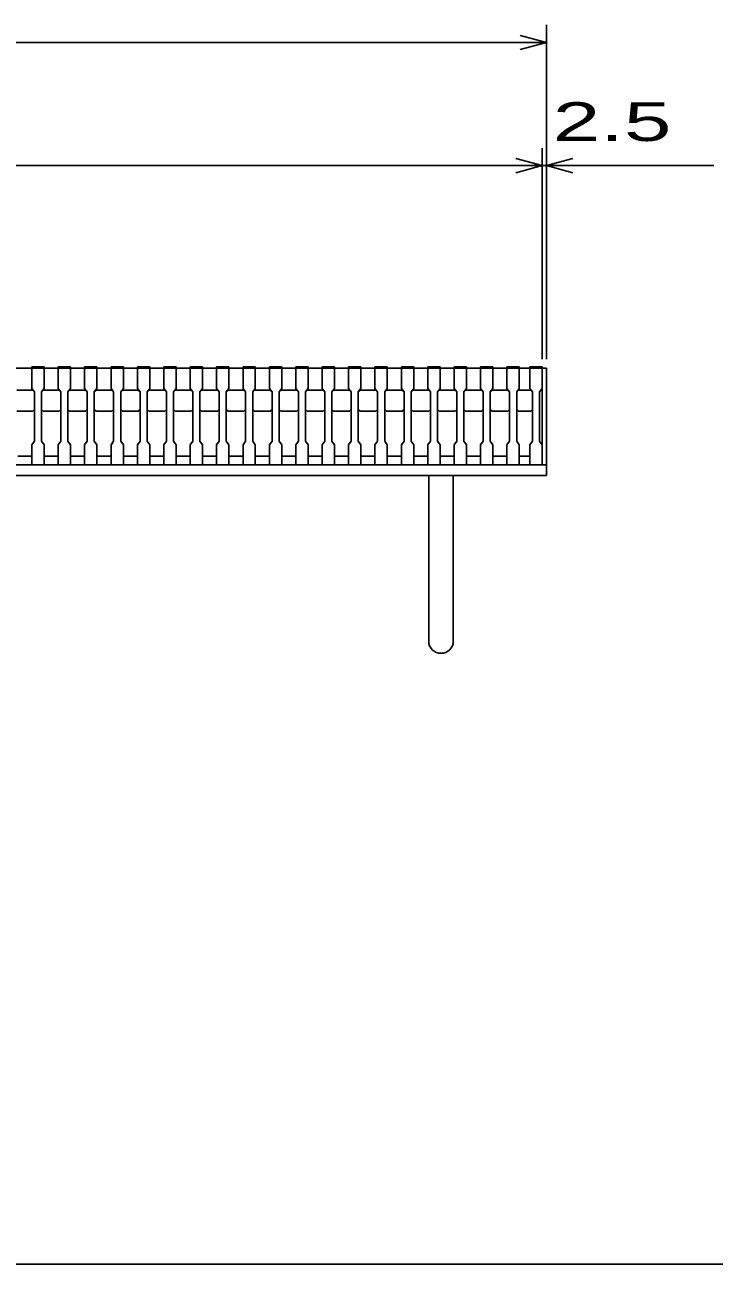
# Model space of a CAD drawing. Units: millimetres, scale not verified. Extents: x -1820 to 1736, y -1282 to 1048.
# Drawn here: x -713 to -321, y -1152 to -448 of the extents above; entities that cross this region are included whole.
import ezdxf
from ezdxf.enums import TextEntityAlignment as Align

# ---------------------------------------------------------------- set-up
doc = ezdxf.new("R2010")
doc.units = ezdxf.units.MM
doc.header["$LTSCALE"] = 10
for name, color, linetype, lineweight in [('0_2', 150, 'Continuous', 25), ('16', 3, 'Continuous', 25), ('19', 6, 'Continuous', 25), ('22', 4, 'Continuous', 25)]:
    doc.layers.add(name, color=color, linetype=linetype, lineweight=lineweight)
doc.styles.add('ベクトル', font='')
doc.styles.get('ベクトル').set_extended_font_data('ベクトル')

msp = doc.modelspace()

# ---------------------------------------------------------------- linework, layer by layer
at = {"layer": '0_2'}
msp.add_line((1736, -1151.5), (-1724, -1151.5), dxfattribs=at)
at = {"layer": '16'}
for p, q in [((-1414, -642.5), (-419, -642.5)), ((-709, -642.5), (-709, -641.8)), ((-709, -641.8), (-702, -641.8)), ((-709, -642.5), (-709, -654)), ((-702, -642.5), (-709, -642.5)), ((-702, -641.8), (-702, -642.5)), ((-702, -654), (-702, -642.5)), ((-694, -642.5), (-694, -641.8)), ((-694, -641.8), (-687, -641.8)), ((-694, -642.5), (-694, -654)), ((-687, -642.5), (-694, -642.5)), ((-687, -641.8), (-687, -642.5)), ((-687, -654), (-687, -642.5)), ((-679, -642.5), (-679, -641.8)), ((-679, -641.8), (-672, -641.8)), ((-679, -642.5), (-679, -654)), ((-672, -642.5), (-679, -642.5)), ((-672, -641.8), (-672, -642.5)), ((-672, -654), (-672, -642.5)), ((-664, -642.5), (-664, -641.8)), ((-664, -641.8), (-657, -641.8)), ((-664, -642.5), (-664, -654)), ((-657, -642.5), (-664, -642.5)), ((-657, -641.8), (-657, -642.5)), ((-657, -654), (-657, -642.5)), ((-649, -642.5), (-649, -641.8)), ((-649, -641.8), (-642, -641.8)), ((-649, -642.5), (-649, -654)), ((-642, -642.5), (-649, -642.5)), ((-642, -641.8), (-642, -642.5)), ((-642, -654), (-642, -642.5)), ((-634, -642.5), (-634, -641.8)), ((-634, -641.8), (-627, -641.8)), ((-634, -642.5), (-634, -654)), ((-627, -642.5), (-634, -642.5)), ((-627, -641.8), (-627, -642.5)), ((-627, -654), (-627, -642.5)), ((-619, -642.5), (-619, -641.8)), ((-619, -641.8), (-612, -641.8)), ((-619, -642.5), (-619, -654)), ((-612, -642.5), (-619, -642.5)), ((-612, -641.8), (-612, -642.5)), ((-612, -654), (-612, -642.5)), ((-604, -642.5), (-604, -641.8)), ((-604, -641.8), (-597, -641.8)), ((-604, -642.5), (-604, -654)), ((-597, -642.5), (-604, -642.5)), ((-597, -641.8), (-597, -642.5)), ((-597, -654), (-597, -642.5)), ((-589, -642.5), (-589, -641.8)), ((-589, -641.8), (-582, -641.8)), ((-589, -642.5), (-589, -654)), ((-582, -642.5), (-589, -642.5)), ((-582, -641.8), (-582, -642.5)), ((-582, -654), (-582, -642.5)), ((-574, -642.5), (-574, -641.8)), ((-574, -641.8), (-567, -641.8)), ((-574, -642.5), (-574, -654)), ((-567, -642.5), (-574, -642.5)), ((-567, -641.8), (-567, -642.5)), ((-567, -654), (-567, -642.5)), ((-559, -642.5), (-559, -641.8)), ((-559, -641.8), (-552, -641.8)), ((-559, -642.5), (-559, -654)), ((-552, -642.5), (-559, -642.5)), ((-552, -641.8), (-552, -642.5)), ((-552, -654), (-552, -642.5)), ((-544, -642.5), (-544, -641.8)), ((-544, -641.8), (-537, -641.8)), ((-544, -642.5), (-544, -654)), ((-537, -642.5), (-544, -642.5)), ((-537, -641.8), (-537, -642.5)), ((-537, -654), (-537, -642.5)), ((-529, -642.5), (-529, -641.8)), ((-529, -641.8), (-522, -641.8)), ((-529, -642.5), (-529, -654)), ((-522, -642.5), (-529, -642.5)), ((-522, -641.8), (-522, -642.5)), ((-522, -654), (-522, -642.5)), ((-514, -642.5), (-514, -641.8)), ((-514, -641.8), (-507, -641.8)), ((-514, -642.5), (-514, -654)), ((-507, -642.5), (-514, -642.5)), ((-507, -641.8), (-507, -642.5)), ((-507, -654), (-507, -642.5)), ((-499, -642.5), (-499, -641.8)), ((-499, -641.8), (-492, -641.8)), ((-499, -642.5), (-499, -654)), ((-492, -642.5), (-499, -642.5)), ((-492, -641.8), (-492, -642.5)), ((-492, -654), (-492, -642.5)), ((-484, -642.5), (-484, -641.8)), ((-484, -641.8), (-477, -641.8)), ((-484, -642.5), (-484, -654)), ((-477, -642.5), (-484, -642.5)), ((-477, -641.8), (-477, -642.5)), ((-477, -654), (-477, -642.5)), ((-469, -642.5), (-469, -641.8)), ((-469, -641.8), (-462, -641.8)), ((-469, -642.5), (-469, -654)), ((-462, -642.5), (-469, -642.5)), ((-462, -641.8), (-462, -642.5)), ((-462, -654), (-462, -642.5)), ((-454, -642.5), (-454, -641.8)), ((-454, -641.8), (-447, -641.8)), ((-454, -642.5), (-454, -654)), ((-447, -642.5), (-454, -642.5)), ((-447, -641.8), (-447, -642.5)), ((-447, -654), (-447, -642.5)), ((-439, -642.5), (-439, -641.8)), ((-439, -641.8), (-432, -641.8)), ((-439, -642.5), (-439, -654)), ((-432, -642.5), (-439, -642.5)), ((-432, -641.8), (-432, -642.5)), ((-432, -654), (-432, -642.5)), ((-426, -642.5), (-426, -641.8)), ((-426, -641.8), (-419, -641.8)), ((-426, -642.5), (-426, -654)), ((-419, -642.5), (-426, -642.5)), ((-419, -641.8), (-419, -642.5)), ((-419, -654), (-419, -642.5)), ((-419, -692.5), (-419, -642.5)), ((-709, -654), (-707.5, -656)), ((-703.5, -656), (-702, -654)), ((-694, -654), (-692.5, -656)), ((-688.5, -656), (-687, -654)), ((-679, -654), (-677.5, -656)), ((-673.5, -656), (-672, -654)), ((-664, -654), (-662.5, -656)), ((-658.5, -656), (-657, -654)), ((-649, -654), (-647.5, -656)), ((-643.5, -656), (-642, -654)), ((-634, -654), (-632.5, -656)), ((-628.5, -656), (-627, -654)), ((-619, -654), (-617.5, -656)), ((-613.5, -656), (-612, -654)), ((-604, -654), (-602.5, -656)), ((-598.5, -656), (-597, -654)), ((-589, -654), (-587.5, -656)), ((-583.5, -656), (-582, -654)), ((-574, -654), (-572.5, -656)), ((-568.5, -656), (-567, -654)), ((-559, -654), (-557.5, -656)), ((-553.5, -656), (-552, -654)), ((-544, -654), (-542.5, -656)), ((-538.5, -656), (-537, -654)), ((-529, -654), (-527.5, -656)), ((-523.5, -656), (-522, -654)), ((-514, -654), (-512.5, -656)), ((-508.5, -656), (-507, -654)), ((-499, -654), (-497.5, -656)), ((-493.5, -656), (-492, -654)), ((-484, -654), (-482.5, -656)), ((-478.5, -656), (-477, -654)), ((-469, -654), (-467.5, -656)), ((-463.5, -656), (-462, -654)), ((-454, -654), (-452.5, -656)), ((-448.5, -656), (-447, -654)), ((-439, -654), (-437.5, -656)), ((-433.5, -656), (-432, -654)), ((-426, -654), (-424.5, -656)), ((-420.5, -656), (-419, -654)), ((-717.5, -655), (-708.5, -655)), ((-708.5, -655), (-707.5, -656)), ((-707.5, -656), (-707.5, -684)), ((-703.5, -656), (-702.5, -655)), ((-703.5, -684), (-703.5, -656)), ((-702.5, -655), (-693.5, -655)), ((-693.5, -655), (-692.5, -656)), ((-692.5, -656), (-692.5, -684)), ((-688.5, -656), (-687.5, -655)), ((-688.5, -684), (-688.5, -656)), ((-687.5, -655), (-678.5, -655)), ((-678.5, -655), (-677.5, -656)), ((-677.5, -656), (-677.5, -684)), ((-673.5, -656), (-672.5, -655)), ((-673.5, -684), (-673.5, -656)), ((-672.5, -655), (-663.5, -655)), ((-663.5, -655), (-662.5, -656)), ((-662.5, -656), (-662.5, -684)), ((-658.5, -656), (-657.5, -655)), ((-658.5, -684), (-658.5, -656)), ((-657.5, -655), (-648.5, -655)), ((-648.5, -655), (-647.5, -656)), ((-647.5, -656), (-647.5, -684)), ((-643.5, -656), (-642.5, -655)), ((-643.5, -684), (-643.5, -656)), ((-642.5, -655), (-633.5, -655)), ((-633.5, -655), (-632.5, -656)), ((-632.5, -656), (-632.5, -684)), ((-628.5, -656), (-627.5, -655)), ((-628.5, -684), (-628.5, -656)), ((-627.5, -655), (-618.5, -655)), ((-618.5, -655), (-617.5, -656)), ((-617.5, -656), (-617.5, -684)), ((-613.5, -656), (-612.5, -655)), ((-613.5, -684), (-613.5, -656)), ((-612.5, -655), (-603.5, -655)), ((-603.5, -655), (-602.5, -656)), ((-602.5, -656), (-602.5, -684)), ((-598.5, -656), (-597.5, -655)), ((-598.5, -684), (-598.5, -656)), ((-597.5, -655), (-588.5, -655)), ((-588.5, -655), (-587.5, -656)), ((-587.5, -656), (-587.5, -684)), ((-583.5, -656), (-582.5, -655)), ((-583.5, -684), (-583.5, -656)), ((-582.5, -655), (-573.5, -655)), ((-573.5, -655), (-572.5, -656)), ((-572.5, -656), (-572.5, -684)), ((-568.5, -656), (-567.5, -655)), ((-568.5, -684), (-568.5, -656)), ((-567.5, -655), (-558.5, -655)), ((-558.5, -655), (-557.5, -656)), ((-557.5, -656), (-557.5, -684)), ((-553.5, -656), (-552.5, -655)), ((-553.5, -684), (-553.5, -656)), ((-552.5, -655), (-543.5, -655)), ((-543.5, -655), (-542.5, -656)), ((-542.5, -656), (-542.5, -684)), ((-538.5, -656), (-537.5, -655)), ((-538.5, -684), (-538.5, -656)), ((-537.5, -655), (-528.5, -655)), ((-528.5, -655), (-527.5, -656)), ((-527.5, -656), (-527.5, -684)), ((-523.5, -656), (-522.5, -655)), ((-523.5, -684), (-523.5, -656)), ((-522.5, -655), (-513.5, -655)), ((-513.5, -655), (-512.5, -656)), ((-512.5, -656), (-512.5, -684)), ((-508.5, -656), (-507.5, -655)), ((-508.5, -684), (-508.5, -656)), ((-507.5, -655), (-498.5, -655)), ((-498.5, -655), (-497.5, -656)), ((-497.5, -656), (-497.5, -684)), ((-493.5, -656), (-492.5, -655)), ((-493.5, -684), (-493.5, -656)), ((-492.5, -655), (-483.5, -655)), ((-483.5, -655), (-482.5, -656)), ((-482.5, -656), (-482.5, -684)), ((-478.5, -656), (-477.5, -655)), ((-478.5, -684), (-478.5, -656)), ((-477.5, -655), (-468.5, -655)), ((-468.5, -655), (-467.5, -656)), ((-467.5, -656), (-467.5, -684)), ((-463.5, -656), (-462.5, -655)), ((-463.5, -684), (-463.5, -656)), ((-462.5, -655), (-453.5, -655)), ((-453.5, -655), (-452.5, -656)), ((-452.5, -656), (-452.5, -684)), ((-448.5, -656), (-447.5, -655)), ((-448.5, -684), (-448.5, -656)), ((-447.5, -655), (-438.5, -655)), ((-438.5, -655), (-437.5, -656)), ((-437.5, -656), (-437.5, -684)), ((-433.5, -656), (-432.5, -655)), ((-433.5, -684), (-433.5, -656)), ((-432.5, -655), (-425.5, -655)), ((-425.5, -655), (-424.5, -656)), ((-424.5, -656), (-424.5, -684)), ((-420.5, -684), (-420.5, -656)), ((-708.5, -667), (-717.5, -667)), ((-707.5, -666), (-708.5, -667)), ((-702.5, -667), (-703.5, -666)), ((-693.5, -667), (-702.5, -667)), ((-692.5, -666), (-693.5, -667)), ((-687.5, -667), (-688.5, -666)), ((-678.5, -667), (-687.5, -667)), ((-677.5, -666), (-678.5, -667)), ((-672.5, -667), (-673.5, -666)), ((-663.5, -667), (-672.5, -667)), ((-662.5, -666), (-663.5, -667)), ((-657.5, -667), (-658.5, -666)), ((-648.5, -667), (-657.5, -667)), ((-647.5, -666), (-648.5, -667)), ((-642.5, -667), (-643.5, -666)), ((-633.5, -667), (-642.5, -667)), ((-632.5, -666), (-633.5, -667)), ((-627.5, -667), (-628.5, -666)), ((-618.5, -667), (-627.5, -667)), ((-617.5, -666), (-618.5, -667)), ((-612.5, -667), (-613.5, -666)), ((-603.5, -667), (-612.5, -667)), ((-602.5, -666), (-603.5, -667)), ((-597.5, -667), (-598.5, -666)), ((-588.5, -667), (-597.5, -667)), ((-587.5, -666), (-588.5, -667)), ((-582.5, -667), (-583.5, -666)), ((-573.5, -667), (-582.5, -667)), ((-572.5, -666), (-573.5, -667)), ((-567.5, -667), (-568.5, -666)), ((-558.5, -667), (-567.5, -667)), ((-557.5, -666), (-558.5, -667)), ((-552.5, -667), (-553.5, -666)), ((-543.5, -667), (-552.5, -667)), ((-542.5, -666), (-543.5, -667)), ((-537.5, -667), (-538.5, -666)), ((-528.5, -667), (-537.5, -667)), ((-527.5, -666), (-528.5, -667)), ((-522.5, -667), (-523.5, -666)), ((-513.5, -667), (-522.5, -667)), ((-512.5, -666), (-513.5, -667)), ((-507.5, -667), (-508.5, -666)), ((-498.5, -667), (-507.5, -667)), ((-497.5, -666), (-498.5, -667)), ((-492.5, -667), (-493.5, -666)), ((-483.5, -667), (-492.5, -667)), ((-482.5, -666), (-483.5, -667)), ((-477.5, -667), (-478.5, -666)), ((-468.5, -667), (-477.5, -667)), ((-467.5, -666), (-468.5, -667)), ((-462.5, -667), (-463.5, -666)), ((-453.5, -667), (-462.5, -667)), ((-452.5, -666), (-453.5, -667)), ((-447.5, -667), (-448.5, -666)), ((-438.5, -667), (-447.5, -667)), ((-437.5, -666), (-438.5, -667)), ((-432.5, -667), (-433.5, -666)), ((-425.5, -667), (-432.5, -667)), ((-424.5, -666), (-425.5, -667)), ((-707.5, -684), (-709, -686)), ((-709, -686), (-709, -697.5)), ((-702, -686), (-703.5, -684)), ((-702, -697.5), (-702, -686)), ((-692.5, -684), (-694, -686)), ((-694, -686), (-694, -697.5)), ((-687, -686), (-688.5, -684)), ((-687, -697.5), (-687, -686)), ((-677.5, -684), (-679, -686)), ((-679, -686), (-679, -697.5)), ((-672, -686), (-673.5, -684)), ((-672, -697.5), (-672, -686)), ((-662.5, -684), (-664, -686)), ((-664, -686), (-664, -697.5)), ((-657, -686), (-658.5, -684)), ((-657, -697.5), (-657, -686)), ((-647.5, -684), (-649, -686)), ((-649, -686), (-649, -697.5)), ((-642, -686), (-643.5, -684)), ((-642, -697.5), (-642, -686)), ((-632.5, -684), (-634, -686)), ((-634, -686), (-634, -697.5)), ((-627, -686), (-628.5, -684)), ((-627, -697.5), (-627, -686)), ((-617.5, -684), (-619, -686)), ((-619, -686), (-619, -697.5)), ((-612, -686), (-613.5, -684)), ((-612, -697.5), (-612, -686)), ((-602.5, -684), (-604, -686)), ((-604, -686), (-604, -697.5)), ((-597, -686), (-598.5, -684)), ((-597, -697.5), (-597, -686)), ((-587.5, -684), (-589, -686)), ((-589, -686), (-589, -697.5)), ((-582, -686), (-583.5, -684)), ((-582, -697.5), (-582, -686)), ((-572.5, -684), (-574, -686)), ((-574, -686), (-574, -697.5)), ((-567, -686), (-568.5, -684)), ((-567, -697.5), (-567, -686)), ((-557.5, -684), (-559, -686)), ((-559, -686), (-559, -697.5)), ((-552, -686), (-553.5, -684)), ((-552, -697.5), (-552, -686)), ((-542.5, -684), (-544, -686)), ((-544, -686), (-544, -697.5)), ((-537, -686), (-538.5, -684)), ((-537, -697.5), (-537, -686)), ((-527.5, -684), (-529, -686)), ((-529, -686), (-529, -697.5)), ((-522, -686), (-523.5, -684)), ((-522, -697.5), (-522, -686)), ((-512.5, -684), (-514, -686)), ((-514, -686), (-514, -697.5)), ((-507, -686), (-508.5, -684)), ((-507, -697.5), (-507, -686)), ((-497.5, -684), (-499, -686)), ((-499, -686), (-499, -697.5)), ((-492, -686), (-493.5, -684)), ((-492, -697.5), (-492, -686)), ((-482.5, -684), (-484, -686)), ((-484, -686), (-484, -697.5)), ((-477, -686), (-478.5, -684)), ((-477, -697.5), (-477, -686)), ((-467.5, -684), (-469, -686)), ((-469, -686), (-469, -697.5)), ((-462, -686), (-463.5, -684)), ((-462, -697.5), (-462, -686)), ((-452.5, -684), (-454, -686)), ((-454, -686), (-454, -697.5)), ((-447, -686), (-448.5, -684)), ((-447, -697.5), (-447, -686)), ((-437.5, -684), (-439, -686)), ((-439, -686), (-439, -697.5)), ((-432, -686), (-433.5, -684)), ((-432, -697.5), (-432, -686)), ((-424.5, -684), (-426, -686)), ((-426, -686), (-426, -697.5)), ((-419, -686), (-420.5, -684)), ((-419, -697.5), (-419, -686)), ((-717, -692.5), (-709, -692.5)), ((-702, -692.5), (-694, -692.5)), ((-687, -692.5), (-679, -692.5)), ((-672, -692.5), (-664, -692.5)), ((-657, -692.5), (-649, -692.5)), ((-642, -692.5), (-634, -692.5)), ((-627, -692.5), (-619, -692.5)), ((-612, -692.5), (-604, -692.5)), ((-597, -692.5), (-589, -692.5)), ((-582, -692.5), (-574, -692.5)), ((-567, -692.5), (-559, -692.5)), ((-552, -692.5), (-544, -692.5)), ((-537, -692.5), (-529, -692.5)), ((-522, -692.5), (-514, -692.5)), ((-507, -692.5), (-499, -692.5)), ((-492, -692.5), (-484, -692.5)), ((-477, -692.5), (-469, -692.5)), ((-462, -692.5), (-454, -692.5)), ((-447, -692.5), (-439, -692.5)), ((-432, -692.5), (-426, -692.5)), ((-709, -697.5), (-702, -697.5)), ((-694, -697.5), (-687, -697.5)), ((-679, -697.5), (-672, -697.5)), ((-664, -697.5), (-657, -697.5)), ((-649, -697.5), (-642, -697.5)), ((-634, -697.5), (-627, -697.5)), ((-619, -697.5), (-612, -697.5)), ((-604, -697.5), (-597, -697.5)), ((-589, -697.5), (-582, -697.5)), ((-574, -697.5), (-567, -697.5)), ((-559, -697.5), (-552, -697.5)), ((-544, -697.5), (-537, -697.5)), ((-529, -697.5), (-522, -697.5)), ((-514, -697.5), (-507, -697.5)), ((-499, -697.5), (-492, -697.5)), ((-484, -697.5), (-477, -697.5)), ((-469, -697.5), (-462, -697.5)), ((-454, -697.5), (-447, -697.5)), ((-439, -697.5), (-432, -697.5)), ((-426, -697.5), (-419, -697.5))]:
    msp.add_line(p, q, dxfattribs=at)
at = {"layer": '19'}
for p, q in [((-419, -642.5), (-416.5, -642.5)), ((-416.5, -642.5), (-416.5, -697.5)), ((-1416.5, -697.5), (-416.5, -697.5)), ((-416.5, -703.5), (-1416.5, -703.5)), ((-483.5, -703.5), (-483.5, -797.5)), ((-469.5, -797.5), (-469.5, -703.5)), ((-416.5, -697.5), (-416.5, -703.5))]:
    msp.add_line(p, q, dxfattribs=at)
msp.add_arc((-476.5, -797.5), 7, 180, 0, dxfattribs=at)
at = {"layer": '22'}
for p, q in [((-416.5, -637.5), (-416.5, -447.5)), ((-1416.5, -457.5), (-416.5, -457.5)), ((-416.5, -457.5), (-431.5, -453.5)), ((-431.5, -461.5), (-416.5, -457.5)), ((-419, -637.5), (-419, -517.5)), ((-416.5, -637.5), (-416.5, -517.5)), ((-1414, -527.5), (-419, -527.5)), ((-419, -527.5), (-434, -523.5)), ((-434, -531.5), (-419, -527.5)), ((-419, -527.5), (-416.5, -527.5)), ((-416.5, -527.5), (-401.5, -523.5)), ((-401.5, -531.5), (-416.5, -527.5)), ((-416.5, -527.5), (-321.5, -527.5))]:
    msp.add_line(p, q, dxfattribs=at)

# ---------------------------------------------------------------- texts
at = {"layer": '22', "color": 2, "style": 'ベクトル', "width": 1.65}
msp.add_text(' 2.5 ', height=21.99, dxfattribs=at).set_placement((-426.5, -502.5), align=Align.MIDDLE_LEFT)

doc.saveas('drawing.dxf')
